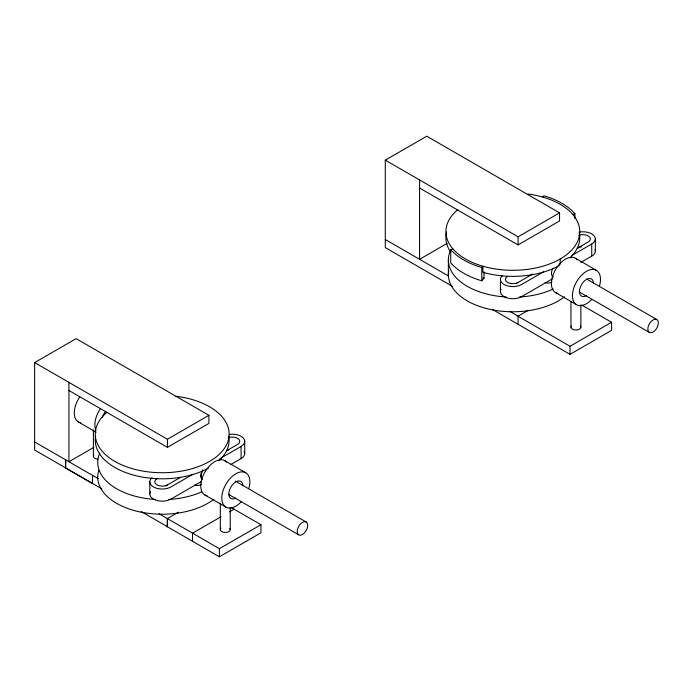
<?xml version="1.0" encoding="UTF-8"?>
<svg xmlns="http://www.w3.org/2000/svg" width="693" height="693" viewBox="0 0 693 693"><rect width="100%" height="100%" fill="white"/><g stroke="black" fill="none" stroke-linecap="round" stroke-linejoin="round"><path stroke-width="1.04" d="M93.399 456.332L93.399 429.721M220.331 529.617L220.331 503.005M570.963 327.174L570.963 301.628M452.962 248.934L450.745 249.575L450.745 262.872A69.421 40.081 0 0 0 481.791 280.795L481.791 267.498L482.9 266.216L482.9 272.288A66.944 38.652 0 0 0 559.329 265.532M542.775 197.081L543.884 195.798A69.421 40.081 0 0 1 574.93 213.721L574.93 218.711M481.791 280.795L484.009 278.239L484.009 271.916M101.906 488.868L34.65 450.043L34.65 362.586L76.117 338.643L208.905 415.306L208.905 423.406L167.429 447.34L68.945 390.48M452.616 286.469L385.291 247.6L385.291 160.144L426.758 136.2L559.546 212.864L559.546 220.963L518.069 244.906L419.586 188.037M93.824 447.375L68.945 461.737L68.945 382.38M447.228 243.338L419.586 259.303L419.586 179.946M65.584 468L65.67 459.857L65.584 468L92.455 483.515L92.541 475.363L92.455 483.515M34.65 362.586L167.429 439.249L208.905 415.306M385.291 160.144L518.069 236.807L559.546 212.864M165.705 485.914L180.604 477.312M226.628 450.736L237.586 444.412A7.441 4.297 0 0 0 238.037 438.626A7.441 4.297 0 0 0 228.11 437.837M516.337 283.472L532.7 274.03M577.26 248.302L588.218 241.97A7.441 4.297 0 0 0 588.678 236.192A7.441 4.297 0 0 0 578.75 235.395M192.879 474.272L170.963 486.928A12.396 7.155 0 0 1 154.262 487.37A12.396 7.155 0 0 1 151.984 477.806M219.906 458.671L241.086 446.439A12.396 7.155 0 0 0 243.226 437.967A12.396 7.155 0 0 0 229.781 434.372M543.511 271.829L521.604 284.485A12.396 7.155 0 0 1 504.902 284.927A12.396 7.155 0 0 1 502.616 275.372M572.002 255.388L591.727 243.997A12.396 7.155 0 0 0 593.866 235.533A12.396 7.155 0 0 0 580.422 231.93M201.646 481.358L170.963 499.073A12.396 7.155 0 0 1 155.752 500.121A12.396 7.155 0 0 1 150.381 491.839M230.864 464.492L241.086 458.584A12.396 7.155 0 0 0 244.135 451.351M552.278 278.915L521.604 296.63A12.396 7.155 0 0 1 506.392 297.687A12.396 7.155 0 0 1 501.022 289.397M580.769 262.474L591.727 256.141A12.396 7.155 0 0 0 595.096 249.619M178.491 512.222L167.351 518.65L167.351 526.749L219.386 556.8L260.94 532.804L260.94 524.705L231.28 507.579M528.213 310.308L517.983 316.216L570.027 346.257L611.581 322.271L611.581 330.362L570.027 354.357L492.827 309.684M167.351 526.749L167.429 518.607M518.069 324.263L518.069 316.164L509.71 311.339M221.145 516.657L192.515 533.186L192.515 541.285M229.461 511.858L234.078 509.199M219.386 556.8L219.386 548.7L260.94 524.705M572.713 214.362L574.93 213.721M575.346 258.194L596.387 270.348M586.599 279.01L656.808 319.542A7.441 4.297 -60 0 1 654.452 331.063A7.441 4.297 -60 0 1 648.007 327.347A7.441 4.297 -60 0 1 656.808 319.542M579.157 291.892L649.367 332.423M581.843 305.102L611.581 322.271M555.509 292.55L576.55 304.703M385.291 239.501L448.388 275.927M224.705 460.637L245.746 472.782M235.282 481.055L306.167 521.985A7.441 4.297 -60 0 1 303.811 533.506A7.441 4.297 -60 0 1 297.366 529.79A7.441 4.297 -60 0 1 306.167 521.985M228.777 494.481L298.735 534.866M78.404 421.976L96.171 432.233M204.877 494.993L225.909 507.137M34.65 441.943L98.163 478.612M159.009 513.738L219.386 548.7M141.225 511.573L167.429 526.706M595.356 238.938L595.356 251.083M591.727 243.997L591.727 256.141M580.881 304.807L580.881 327.174M570.027 346.257L570.027 354.357M560.169 258.974L560.169 264.293M518.069 236.807L518.069 244.906M500.441 279.426L500.441 291.571M448.371 259.988L448.371 274.567M244.716 441.38L244.716 453.525M241.086 446.439L241.086 458.584M230.241 507.25L230.241 529.617M167.429 439.249L167.429 447.34M149.801 481.86L149.801 494.014M175.909 396.257A66.944 38.652 0 0 1 225.346 446.916A66.944 38.652 0 0 1 131.852 468.537A66.944 38.652 0 0 1 107.034 412.188M228.777 436.174A66.944 38.652 0 0 1 218.763 460.828M208.671 467.974A66.944 38.652 0 0 1 132.874 474.904A66.944 38.652 0 0 1 95.608 436.174M201.628 491.874A64.466 37.214 0 0 1 168.849 499.454M155.535 499.454A64.466 37.214 0 0 1 99.853 452.962M213.912 499.22A64.466 37.214 0 0 1 136.486 511.139A64.466 37.214 0 0 1 98.778 470.322M201.342 484.294A4.955 2.859 0 0 1 194.447 485.031M579.062 232.068A66.944 38.652 0 0 1 569.915 257.917M450.814 252.269A66.944 38.652 0 0 1 446.647 231.921M527.919 193.997A66.944 38.652 0 0 1 575.64 245.027A66.944 38.652 0 0 1 481.947 265.939A66.944 38.652 0 0 1 457.804 209.641M591.631 299.601A19.837 11.452 -60 0 1 572.557 297.583A19.837 11.452 -60 0 1 588.227 270.443A19.837 11.452 -60 0 1 599.506 285.958M557.752 293.364A19.837 11.452 -60 0 1 555.509 269.646A19.837 11.452 -60 0 1 577.174 259.736M586.469 295.616A9.919 5.726 -60 0 1 579.452 291.571A9.919 5.726 -60 0 1 586.469 279.426A9.919 5.726 -60 0 1 593.485 283.472M580.474 326.039A4.955 2.859 0 0 1 575.926 330.033A4.955 2.859 0 0 1 571.379 326.039M481.791 267.498A69.421 40.081 0 0 1 450.745 249.575M484.009 278.239A64.466 37.214 0 0 1 482.796 277.876M553.352 276.94A7.441 4.297 -60 0 1 552.945 268.165M518.095 282.458A7.441 4.297 0 0 1 507.571 282.458A7.441 4.297 0 0 1 507.571 276.386M577.702 248.042A7.441 4.297 0 0 1 581.436 246.881M553.213 289.007A64.466 37.214 0 0 1 519.49 297.011M506.176 297.011A64.466 37.214 0 0 1 450.493 250.519M564.552 296.777A64.466 37.214 0 0 1 489.431 309.243A64.466 37.214 0 0 1 448.717 270.72M551.983 281.86A4.955 2.859 0 0 1 545.088 282.597M202.711 469.958A7.441 4.297 -60 0 0 202.304 479.192A7.441 4.297 -60 0 1 203.058 470.157M167.455 484.901A7.441 4.297 0 0 1 156.939 484.901A7.441 4.297 0 0 1 156.939 478.828M227.061 450.485A7.441 4.297 0 0 1 228.716 449.766M240.991 502.044A19.837 11.452 -60 0 1 221.916 500.025A19.837 11.452 -60 0 1 237.586 472.877A19.837 11.452 -60 0 1 248.874 488.392M207.112 495.798A19.837 11.452 -60 0 1 204.877 472.089A19.837 11.452 -60 0 1 226.533 462.179M235.828 498.059A9.919 5.726 -60 0 1 228.82 494.014A9.919 5.726 -60 0 1 235.828 481.86A9.919 5.726 -60 0 1 242.845 485.914M229.833 528.473A4.955 2.859 0 0 1 225.043 532.475A4.955 2.859 0 0 1 220.946 528.222M95.859 430.171A19.837 11.452 -60 0 1 100.061 409.208M102.373 417.463A9.919 5.726 -60 0 1 105.674 411.347M97.843 459.173A4.955 2.859 0 0 1 93.806 455.188M80.648 422.791A19.837 11.452 -60 0 1 79.478 397.332"/></g></svg>
